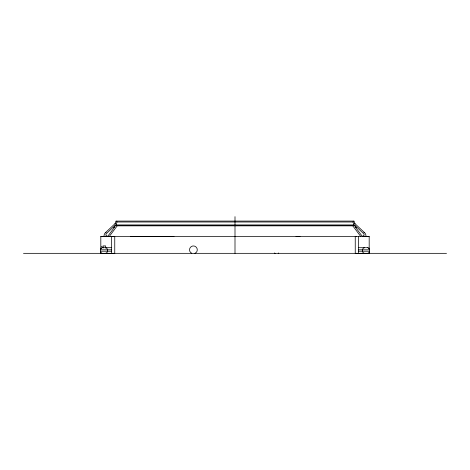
<?xml version="1.0" encoding="UTF-8"?>
<svg xmlns="http://www.w3.org/2000/svg" width="470" height="470" viewBox="0 0 470 470"><rect width="100%" height="100%" fill="white"/><g stroke="black" fill="none" stroke-linecap="round" stroke-linejoin="round"><path stroke-width="0.7" d="M363.193 236.621L366.054 236.416M103.946 236.416L104.04 235.905A4.23 3.754 90 0 1 105.392 232.721L114.962 223.738L116.067 221.088L353.934 221.088L355.038 223.738L364.608 232.721A4.23 3.754 -90 0 1 365.96 235.905L365.965 236.41L369.185 236.416L369.185 249.106M363.569 235.922A1.404 1.251 -90 0 1 361.812 235.74L356.213 228.232L356.06 227.451L353.763 224.942L116.237 224.942L113.94 227.451L113.787 228.232L108.194 235.746A1.404 1.251 90 0 1 106.431 235.922M106.32 235.817A1.404 1.251 90 0 1 106.326 233.666L114.921 225.541L115.626 225.365L117.024 221.993L352.976 221.993L353.934 221.088M109.404 236.304L117.189 225.847L352.811 225.847L353.763 224.942M101.526 246.709L102.196 246.163M100.815 249.106L100.815 236.416L173.994 236.41M100.815 251.926L100.815 253.336L101.361 253.336M355.285 253.342L369.185 253.336L369.185 251.926M114.962 223.738L115.685 223.738M354.315 223.738L355.038 223.738M115.626 225.365L354.374 225.365L355.079 225.541L363.674 233.661A1.416 1.257 -90 0 1 363.674 235.822M114.921 225.541L116.378 225.541M353.622 225.541L355.079 225.541M113.94 227.451L114.668 227.451M355.332 227.451L356.06 227.451M105.392 232.721L106.144 232.721M363.856 232.721L364.608 232.721M296.006 236.41L356.536 236.416M114.733 236.416L100.815 236.416M130.654 236.41L300.048 236.41M355.267 236.416L369.185 236.416M102.489 247.696L111.625 247.696M358.375 247.696L367.511 247.696M102.478 253.336A2.115 2.115 0 0 1 100.363 251.221L100.363 249.811L111.625 249.811M358.375 249.811L369.632 249.811L369.637 251.221A2.115 2.115 0 0 1 367.522 253.336M100.369 251.221L111.625 251.221M358.375 251.221L369.632 251.221M23.5 253.336L446.5 253.336M365.901 253.336L365.731 253.336M104.293 236.416L103.97 236.416M368.639 253.336L369.185 253.336M100.815 253.336L114.733 253.342M116.067 221.088L117.024 221.993M116.237 224.942L117.189 225.847M352.811 225.847L360.596 236.304M352.976 221.993L354.374 225.365M368.95 248.048L368.95 248.853M358.375 236.416L358.375 253.336M355.25 236.416L355.25 253.336M235 216.658L235 253.33M114.751 236.416L114.751 253.336M111.625 236.416L111.625 253.336M105.644 247.949L105.644 245.939L103.165 245.928L103.165 247.949M101.05 248.048L101.05 248.853M364.702 253.336A2.115 2.115 0 0 1 362.587 251.221L362.587 249.811A2.115 2.115 0 0 1 364.702 247.696M367.522 247.696A2.115 2.115 0 0 1 369.637 249.811M278.71 253.06A3.877 3.877 0 0 1 278.216 253.336M274.974 253.336A3.877 3.877 0 0 1 274.48 253.06M274.932 253.424A3.966 3.813 84.9 0 1 274.509 253.171M278.692 253.189A3.966 3.813 84.9 0 1 278.264 253.442M105.298 253.336A2.115 2.115 0 0 0 107.413 251.221L107.413 249.811A2.115 2.115 0 0 0 105.298 247.696M100.363 249.811A2.115 2.115 0 0 1 102.478 247.696M191.784 253.336A3.877 3.877 0 0 1 190.362 247.414A3.877 3.877 0 0 1 196.448 247.414A3.877 3.877 0 0 1 195.026 253.336M195.491 253.171A3.966 3.813 -84.9 0 1 195.068 253.424M191.737 253.442A3.966 3.813 -84.9 0 1 191.308 253.189"/></g></svg>
